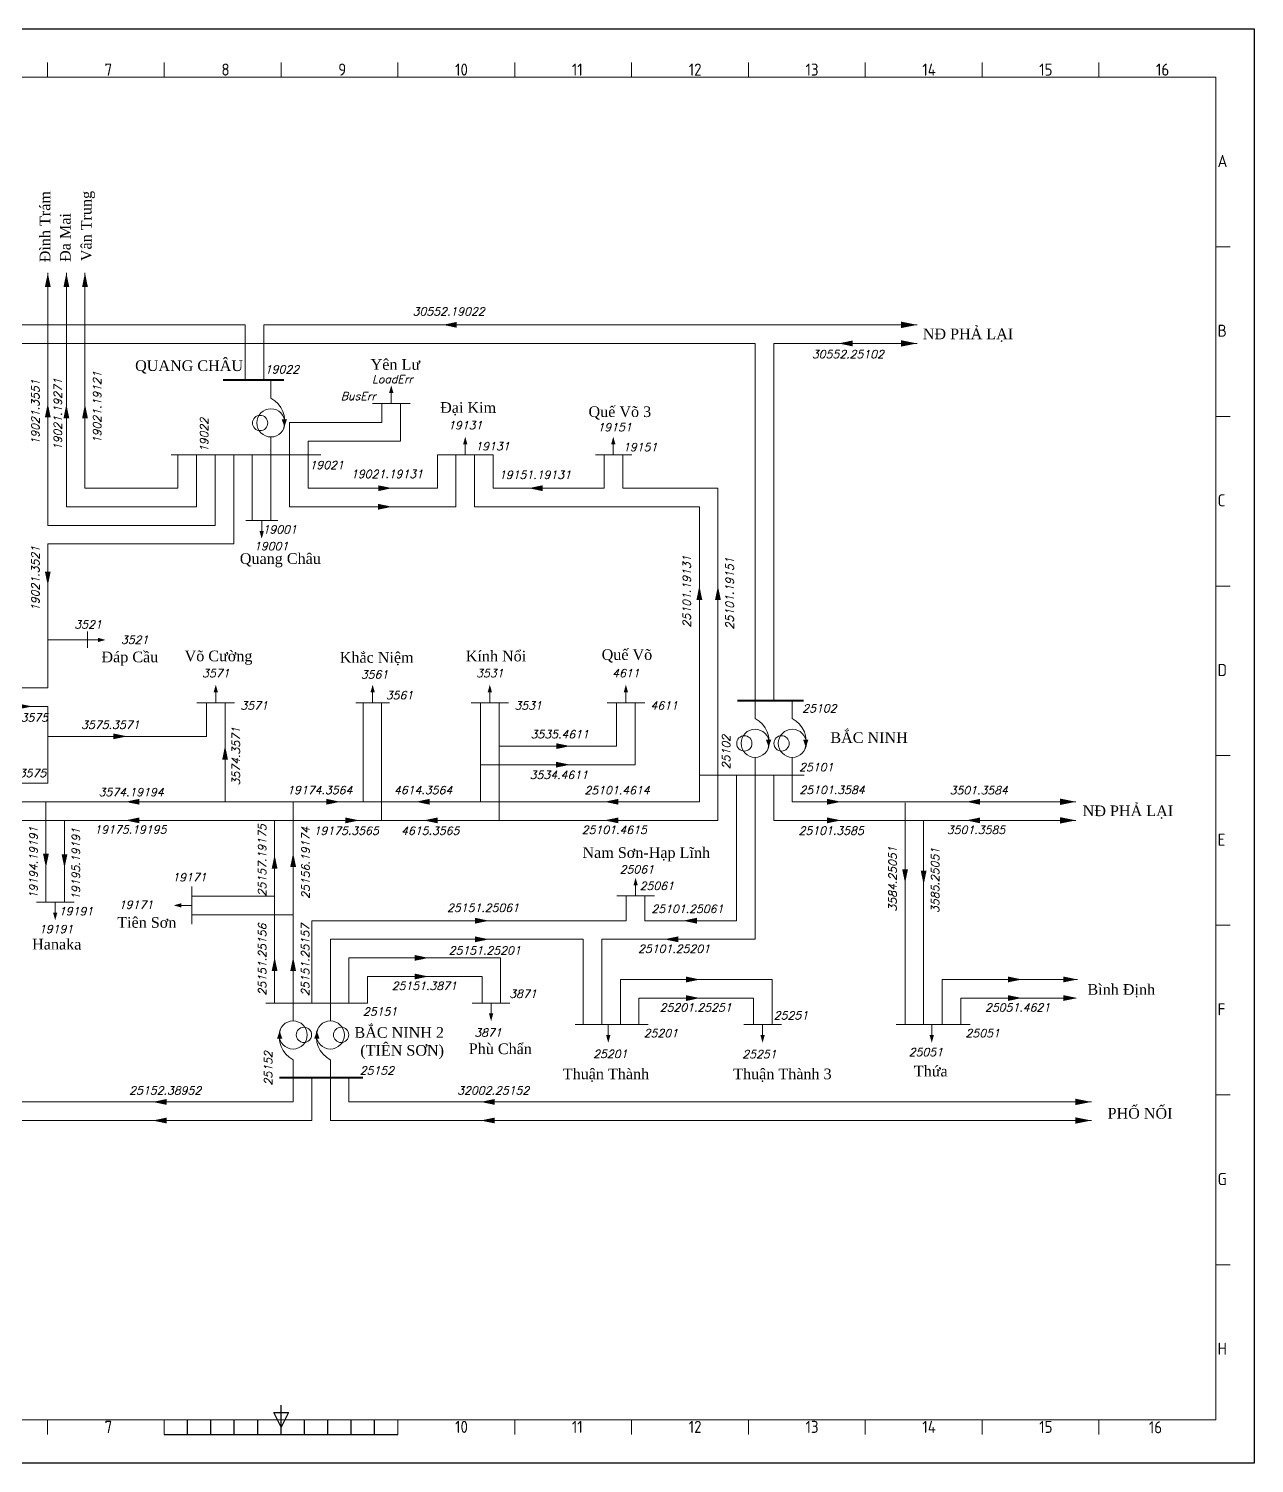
# Model space of a CAD drawing. Header units: millimetres. Extents: x 2783 to 4464, y -473 to 65.
# Drawn here: x 3196 to 3656, y -473 to 65 of the extents above; entities that cross this region are included whole.
import ezdxf
from ezdxf.enums import TextEntityAlignment as Align

# ---------------------------------------------------------------- set-up
doc = ezdxf.new("R2010")
doc.units = ezdxf.units.MM
doc.header["$LTSCALE"] = 6
doc.layers.get('0').update_dxf_attribs({"lineweight": 15})
for name, color, linetype, lineweight in [('00-01-VOLTAGE-TEXT', 6, 'Continuous', 13), ('00-03-PARAMS-TEXT', 2, 'Continuous', 9), ('01-00-110-BUS', 1, 'Continuous', 20), ('01-01-110-BRANCHES-LINE-EXIST', 5, 'Continuous', 9), ('02-00-220-BUS', 1, 'Continuous', 40), ('02-01-220-BRANCH-LINE-EXIST', 3, 'Continuous', 15), ('10-03-DIRECT', 2, 'Continuous', 13)]:
    doc.layers.add(name, color=color, linetype=linetype, lineweight=lineweight)
doc.layers.add('00-02-NAME-TEXT', color=4, linetype='Continuous')
doc.layers.add('KHUNG', color=7, linetype='Continuous')
doc.styles.add('ISO Proportional', font='isocp.shx')
doc.styles.add('NAME', font='times.ttf', dxfattribs={"height": 2})
doc.styles.add('simptext', font='simplex.shx', dxfattribs={"height": 1})

# ---------------------------------------------------------------- blocks, each defined once
blk = doc.blocks.new('load')
blk.add_line((0, 0), (0, -1.96))
blk.add_lwpolyline([(0, -3.4, 0, 0.81, 0), (0, -1.96, 0.81, 0.81, 0)], format="xyseb")
blk = doc.blocks.new('mba tn')
at = {"ltscale": 4}
for p, q in [((0, 0), (0, -2.85)), ((0, -9.04), (0, -11.88))]:
    blk.add_line(p, q, dxfattribs=at)
blk.add_lwpolyline([(-2.15, -7.41, 0, 0.864, 0), (-2.15, -6.19, 0.864, 0.864, 0)], format="xyseb", dxfattribs=at)
for centre, radius in [((0, -6.79), 2.24), ((1.72, -6.8), 1.22)]:
    blk.add_circle(centre, radius, dxfattribs=at)
blk.add_arc((1.87, -6.48), 4.09, 117.2792, 198.5602, dxfattribs=at)
blk = doc.blocks.new('huong di')
at = {"ltscale": 5}
blk.add_line((0, 0), (2, 0), dxfattribs=at)
blk.add_lwpolyline([(2, 0, 0, 0.8, 0), (0, 0, 0.945, 0.945, 0)], format="xyseb")
blk = doc.blocks.new('mui ten')
at = {"layer": '10-03-DIRECT', "color": 6}
blk.add_lwpolyline([(-1.3, 0, 0, 1.08, 0), (1.3, 0, 1.08, 1.08, 0)], format="xyseb", dxfattribs=at)
blk = doc.blocks.new('khung tv2')
at = {"linetype": 'Continuous', "ltscale": 1.6}
for points in [[(3094.87, -139.66), (3094.87, -137.54)], [(3111.97, -139.66), (3111.97, -137.54)], [(3129.07, -139.66), (3129.07, -137.54)], [(3146.18, -139.66), (3146.18, -137.54)], [(3163.28, -139.66), (3163.28, -137.54)], [(3180.39, -139.66), (3180.39, -137.54)], [(3197.49, -139.66), (3197.49, -137.54)], [(3214.59, -139.66), (3214.59, -137.54)], [(3231.7, -139.66), (3231.7, -137.54)], [(3248.8, -139.66), (3248.8, -137.54)], [(3265.91, -139.66), (3265.91, -137.54)], [(3283.01, -139.66), (3283.01, -137.54)], [(3300.11, -139.66), (3300.11, -137.54)], [(3317.22, -139.66), (3317.22, -137.54)], [(3334.32, -139.66), (3334.32, -137.54)], [(3075.64, -164.5), (3077.76, -164.5)], [(3351.43, -164.5), (3353.55, -164.5)], [(3075.64, -189.34), (3077.76, -189.34)], [(3351.43, -189.34), (3353.55, -189.34)], [(3075.64, -214.18), (3077.76, -214.18)], [(3351.43, -214.18), (3353.55, -214.18)], [(3075.64, -239.01), (3077.76, -239.01)], [(3351.43, -239.01), (3353.55, -239.01)], [(3075.64, -263.5), (3077.76, -263.5)], [(3351.43, -263.85), (3353.55, -263.85)], [(3075.64, -289.4), (3077.76, -289.4)], [(3351.43, -288.69), (3353.55, -288.69)], [(3075.64, -313.88), (3077.76, -313.88)], [(3351.43, -313.53), (3353.55, -313.53)], [(3094.87, -338.37), (3094.87, -336.25)], [(3111.97, -338.37), (3111.97, -336.25)], [(3129.07, -338.37), (3129.07, -336.25)], [(3146.18, -338.37), (3146.18, -336.25)], [(3163.28, -338.37), (3163.28, -336.25)], [(3180.39, -338.37), (3180.39, -336.25)], [(3197.49, -338.37), (3197.49, -336.25)], [(3231.7, -338.37), (3231.7, -336.25)], [(3248.8, -338.37), (3248.8, -336.25)], [(3265.91, -338.37), (3265.91, -336.25)], [(3283.01, -338.37), (3283.01, -336.25)], [(3300.11, -338.37), (3300.11, -336.25)], [(3317.22, -338.37), (3317.22, -336.25)], [(3334.32, -338.37), (3334.32, -336.25)]]:
    blk.add_lwpolyline(points, dxfattribs=at)
blk.add_lwpolyline([(3077.76, -139.66), (3351.43, -139.66), (3351.43, -336.25), (3077.76, -336.25)], close=True, dxfattribs=at)
at = {"layer": 'DEFPOINTS', "linetype": 'Continuous', "ltscale": 1.6}
blk.add_lwpolyline([(3060.08, -132.59), (3357.08, -132.59), (3357.08, -342.61), (3060.08, -342.61)], close=True, dxfattribs=at)
at = {"layer": 'KHUNG'}
for p, q in [((3213.53, -335.18), (3215.66, -335.18)), ((3214.59, -337.31), (3213.53, -335.18)), ((3214.59, -336.25), (3214.59, -334.12)), ((3215.66, -335.18), (3214.59, -337.31))]:
    blk.add_line(p, q, dxfattribs=at)
at = {"layer": 'KHUNG', "ltscale": 1.6}
blk.add_line((3197.49, -338.37), (3231.7, -338.37), dxfattribs=at)
for points in [[(3200.91, -338.37), (3200.91, -336.25)], [(3204.33, -338.37), (3204.33, -336.25)], [(3207.75, -338.37), (3207.75, -336.25)], [(3211.17, -338.37), (3211.17, -336.25)], [(3214.59, -338.37), (3214.59, -336.25)], [(3218.02, -338.37), (3218.02, -336.25)], [(3221.44, -338.37), (3221.44, -336.25)], [(3224.86, -338.37), (3224.86, -336.25)], [(3228.28, -338.37), (3228.28, -336.25)]]:
    blk.add_lwpolyline(points, dxfattribs=at)
at = {"linetype": 'Continuous', "ltscale": 1.6, "style": 'ISO Proportional'}
for s, height, p in [('1', 1.77, (3086.13, -139.46)), ('2', 1.77, (3103.24, -139.46)), ('3', 1.77, (3120.34, -139.46)), ('4', 1.77, (3137.44, -139.46)), ('5', 1.77, (3154.55, -139.46)), ('6', 1.77, (3171.65, -139.46)), ('7', 1.77, (3188.76, -139.46)), ('8', 1.77, (3205.86, -139.46)), ('9', 1.77, (3222.96, -139.46)), ('10', 1.768, (3240.07, -139.46)), ('11', 1.768, (3257.17, -139.46)), ('12', 1.768, (3274.28, -139.46)), ('13', 1.768, (3291.38, -139.46)), ('14', 1.768, (3308.48, -139.46)), ('15', 1.768, (3325.59, -139.46)), ('16', 1.768, (3342.69, -139.46)), ('A', 1.77, (3075.93, -152.85)), ('A', 1.77, (3351.71, -152.85)), ('B', 1.77, (3075.93, -177.69)), ('B', 1.77, (3351.71, -177.69)), ('C', 1.77, (3075.93, -202.52)), ('C', 1.77, (3351.71, -202.52)), ('D', 1.77, (3075.93, -227.36)), ('D', 1.77, (3351.71, -227.36)), ('E', 1.77, (3075.93, -252.2)), ('E', 1.77, (3351.71, -252.2)), ('F', 1.77, (3075.93, -277.16)), ('F', 1.77, (3351.71, -277.04)), ('G', 1.77, (3075.93, -301.64)), ('G', 1.77, (3351.71, -301.88)), ('H', 1.77, (3075.93, -326.13)), ('H', 1.77, (3351.71, -326.72)), ('1', 1.77, (3086.13, -338.16)), ('2', 1.77, (3103.24, -338.16)), ('3', 1.77, (3120.34, -338.16)), ('4', 1.77, (3137.44, -338.16)), ('5', 1.77, (3154.55, -338.16)), ('6', 1.77, (3171.65, -338.16)), ('7', 1.77, (3188.76, -338.16)), ('10', 1.768, (3240.07, -338.16)), ('11', 1.768, (3257.17, -338.16)), ('12', 1.768, (3274.28, -338.16)), ('13', 1.768, (3291.38, -338.16)), ('14', 1.768, (3308.48, -338.16)), ('15', 1.768, (3325.59, -338.16)), ('16', 1.768, (3341.64, -338.22))]:
    blk.add_text(s, height=height, dxfattribs=at).set_placement(p)

msp = doc.modelspace()

# ---------------------------------------------------------------- linework, layer by layer
at = {"layer": '01-00-110-BUS', "ltscale": 4}
for p, q in [((3325.21, -75.82), (3339.32, -75.82)), ((3305.83, -95.09), (3249.82, -95.1)), ((3349.55, -95.09), (3370.45, -95.09)), ((3408.82, -95.09), (3422.41, -95.09)), ((3277.81, -119.74), (3289.75, -119.74)), ((3218.35, -161.34), (3218.35, -167.41)), ((3259.43, -188.03), (3273.53, -188.03)), ((3319.01, -188.03), (3331.57, -188.03)), ((3362.16, -188.03), (3376.26, -188.03)), ((3413.16, -188.03), (3427.26, -188.03)), ((3487.09, -215.18), (3447.75, -215.19)), ((3257.52, -271), (3257.52, -256.89)), ((3213.34, -262.73), (3199.24, -262.73)), ((3416.81, -260.39), (3430.91, -260.39)), ((3285.23, -300.55), (3323.37, -300.55)), ((3376.74, -300.55), (3362.64, -300.55)), ((3401.25, -308.65), (3428.61, -308.65)), ((3478.5, -308.65), (3464.39, -308.65)), ((3521.49, -308.65), (3549.26, -308.65))]:
    msp.add_line(p, q, dxfattribs=at)
at = {"layer": '01-01-110-BRANCHES-LINE-EXIST', "ltscale": 4}
for p, q in [((3203.51, -26.9), (3203.51, -121.51)), ((3210.48, -26.9), (3210.48, -114.54)), ((3217.45, -26.9), (3217.45, -107.58)), ((3328.78, -75.82), (3328.78, -82.97)), ((3335.75, -75.82), (3335.75, -89.94)), ((3294.11, -95.09), (3294.11, -82.97)), ((3294.11, -82.97), (3328.78, -82.97)), ((3301.07, -89.94), (3301.07, -95.09)), ((3301.07, -89.94), (3335.75, -89.94)), ((3252.3, -95.1), (3252.3, -107.58)), ((3259.27, -95.1), (3259.27, -114.55)), ((3266.23, -95.1), (3266.23, -121.51)), ((3273.2, -95.1), (3273.2, -128.48)), ((3280.17, -95.1), (3280.17, -119.74)), ((3287.14, -95.1), (3287.14, -119.74)), ((3294.11, -95.1), (3294.11, -114.55)), ((3301.07, -107.58), (3301.07, -95.09)), ((3349.55, -95.09), (3349.55, -107.58)), ((3356.51, -95.09), (3356.51, -114.55)), ((3363.48, -95.09), (3363.48, -114.55)), ((3370.45, -95.09), (3370.45, -107.58)), ((3412.05, -95.1), (3412.05, -107.58)), ((3419.02, -95.1), (3419.02, -107.58)), ((3217.45, -107.58), (3252.3, -107.58)), ((3301.07, -107.58), (3349.55, -107.58)), ((3370.45, -107.58), (3412.05, -107.58)), ((3419.02, -107.58), (3454.73, -107.58)), ((3454.72, -215.19), (3454.73, -107.58)), ((3259.27, -114.55), (3210.48, -114.54)), ((3294.11, -114.55), (3356.51, -114.55)), ((3363.48, -114.55), (3412.05, -114.55)), ((3412.05, -114.55), (3447.76, -114.55)), ((3447.75, -215.19), (3447.76, -114.55)), ((3266.23, -121.51), (3203.51, -121.51)), ((3210.48, -121.51), (3203.51, -121.51)), ((3273.2, -128.48), (3203.51, -128.48)), ((3203.51, -128.48), (3203.51, -182.41)), ((3218.35, -164.46), (3203.51, -164.46)), ((3203.51, -182.41), (3096.04, -182.41)), ((3263, -188.03), (3263, -200.6)), ((3269.97, -188.03), (3269.97, -225.12)), ((3321.67, -188.03), (3321.67, -225.12)), ((3328.64, -188.03), (3328.64, -232.1)), ((3365.73, -188.03), (3365.73, -225.12)), ((3372.69, -188.03), (3372.69, -232.1)), ((3416.73, -188.03), (3416.73, -204.26)), ((3423.69, -188.03), (3423.69, -211.23)), ((3203.51, -189.38), (3096.04, -189.38)), ((3203.51, -189.38), (3203.51, -218.16)), ((3263, -200.6), (3203.51, -200.6)), ((3372.69, -204.26), (3416.73, -204.26)), ((3365.73, -211.23), (3423.69, -211.23)), ((3203.51, -218.16), (3177.57, -218.16)), ((3447.75, -215.19), (3447.76, -225.12)), ((3454.72, -215.19), (3454.72, -232.09)), ((3461.69, -215.19), (3461.69, -269.7)), ((3468.66, -215.19), (3468.66, -276.68)), ((3475.63, -215.19), (3475.63, -232.09)), ((3482.59, -215.19), (3482.6, -225.12)), ((3447.76, -225.12), (3029.35, -225.12)), ((3202.81, -262.73), (3202.81, -225.12)), ((3295.49, -300.55), (3295.49, -225.12)), ((3482.6, -225.12), (3588.94, -225.12)), ((3524.88, -225.48), (3524.88, -275.53)), ((3454.72, -232.1), (3029.35, -232.09)), ((3209.77, -262.73), (3209.77, -232.09)), ((3288.53, -300.55), (3288.53, -232.1)), ((3475.63, -232.09), (3588.94, -232.09)), ((3531.84, -232.45), (3531.84, -275.32)), ((3257.52, -260.48), (3288.53, -260.47)), ((3420.37, -260.39), (3420.37, -269.71)), ((3427.34, -260.39), (3427.34, -269.71)), ((3257.52, -267.44), (3295.49, -267.44)), ((3302.46, -300.55), (3302.46, -269.71)), ((3302.46, -269.71), (3420.37, -269.71)), ((3427.34, -269.71), (3461.69, -269.7)), ((3309.43, -300.55), (3309.43, -276.68)), ((3309.43, -276.68), (3404.22, -276.68)), ((3404.22, -276.67), (3404.22, -308.65)), ((3411.19, -276.67), (3411.19, -308.65)), ((3411.19, -276.68), (3468.66, -276.68)), ((3524.88, -275.53), (3524.88, -308.65)), ((3531.84, -275.32), (3531.84, -308.65)), ((3316.4, -300.55), (3316.4, -283.64)), ((3316.4, -283.64), (3373.25, -283.64)), ((3373.25, -300.55), (3373.25, -283.64)), ((3323.37, -290.61), (3366.29, -290.6)), ((3323.37, -300.55), (3323.37, -290.61)), ((3366.29, -300.55), (3366.29, -290.6)), ((3418.16, -308.65), (3418.16, -291.74)), ((3418.16, -291.74), (3475.01, -291.74)), ((3475.01, -308.65), (3475.01, -291.74)), ((3538.81, -291.72), (3589.48, -291.72)), ((3538.81, -308.65), (3538.81, -291.74)), ((3425.12, -298.71), (3468.04, -298.7)), ((3425.12, -308.65), (3425.12, -298.71)), ((3468.04, -308.65), (3468.04, -298.7)), ((3545.78, -298.69), (3588.7, -298.68)), ((3545.78, -308.65), (3545.78, -298.71))]:
    msp.add_line(p, q, dxfattribs=at)
at = {"layer": '02-00-220-BUS', "ltscale": 4}
for p, q in [((3292.01, -67.15), (3269.25, -67.15)), ((3486.77, -187.24), (3462.11, -187.24)), ((3290.4, -328.5), (3321.58, -328.5))]:
    msp.add_line(p, q, dxfattribs=at)
at = {"layer": '02-01-220-BRANCH-LINE-EXIST', "ltscale": 4}
for p, q in [((3277.5, -46.35), (2988.9, -46.35)), ((3277.5, -67.15), (3277.5, -46.35)), ((3523.38, -46.35), (3284.47, -46.35)), ((3284.47, -67.15), (3284.47, -46.35)), ((3468.66, -53.32), (2995.87, -53.32)), ((3468.66, -187.24), (3468.66, -53.32)), ((3475.63, -187.24), (3475.63, -53.32)), ((3523.38, -53.32), (3475.63, -53.32)), ((3295.49, -328.5), (3295.49, -337.63)), ((3302.46, -328.5), (3302.46, -344.6)), ((3309.43, -328.5), (3309.43, -344.58)), ((3316.39, -328.5), (3316.4, -337.61)), ((3295.49, -337.63), (3147.52, -337.63)), ((3316.4, -337.61), (3588.71, -337.62)), ((3302.46, -344.6), (3154.49, -344.6)), ((3309.43, -344.58), (3589.37, -344.59))]:
    msp.add_line(p, q, dxfattribs=at)

# ---------------------------------------------------------------- block references
at = {"xscale": 2.56038823968629, "yscale": 2.56038823968629, "zscale": 2.56038823968629}
msp.add_blockref('khung tv2', (-4939.65, 404.13), dxfattribs=at)
at = {"layer": '00-01-VOLTAGE-TEXT'}
for p, xscale, yscale, zscale, rotation in [((3203.51, -29.52), 2.006777203199817, 2.006777203199817, 2.006777203199817, 270.0000013664933), ((3210.48, -29.52), 2.006777203199817, 2.006777203199817, 2.006777203199817, 270.0000013664933), ((3217.45, -29.52), 2.006777203199817, 2.006777203199817, 2.006777203199817, 270.0000013664933), ((3354.21, -46.35), 2.006777203199817, 2.006777203199817, 2.006777203199817, 6.832466445e-07), ((3502.56, -53.32), 2.006777203199817, 2.006777203199817, 2.006777203199817, 6.832466445e-07), ((3203.51, -78.42), 2.006777203199817, 2.006777203199817, 2.006777203199817, 270.0000013664933), ((3210.48, -78.74), 2.006777203199817, 2.006777203199817, 2.006777203199817, 270.0000013664933), ((3217.45, -78.74), 2.006777203199817, 2.006777203199817, 2.006777203199817, 270.0000013664933), ((3329.98, -107.58), 2.006777203199641, 2.006777203199641, 2.006777203199641, 180.0116498951307), ((3386.37, -107.58), 2.006777203200219, 2.006777203200219, 2.006777203200219, 0.0067751830639352), ((3329.94, -114.54), 2.006777203199641, 2.006777203199641, 2.006777203199641, 180.0116498951307), ((3203.51, -141.45), 2.006777203199817, 2.006777203199817, 2.006777203199817, 90.00000136649328), ((3447.76, -146.82), 2.006777203199817, 2.006777203199817, 2.006777203199817, 270.0000013664933), ((3454.72, -146.82), 2.006777203199817, 2.006777203199817, 2.006777203199817, 270.0000013664933), ((3195.01, -189.38), 2.006777203199817, 2.006777203199817, 2.006777203199817, 180.0000006832466), ((3230.64, -200.6), 2.006777203199817, 2.006777203199817, 2.006777203199817, 180.0000006832466), ((3269.97, -206.7), 2.006777203199817, 2.006777203199817, 2.006777203199817, 270.0000013664933), ((3396.71, -204.26), 2.006777203199817, 2.006777203199817, 2.006777203199817, 180.0000006832466), ((3396.67, -211.22), 2.006777203199817, 2.006777203199817, 2.006777203199817, 180.0000006832466), ((3235.21, -225.12), 2.006777203199817, 2.006777203199817, 2.006777203199817, 6.832466445e-07), ((3310.53, -225.12), 2.006777203199817, 2.006777203199817, 2.006777203199817, 180.0000013664933), ((3344.05, -225.12), 2.006777203199817, 2.006777203199817, 2.006777203199817, 6.832466445e-07), ((3414.82, -225.12), 2.006777203199817, 2.006777203199817, 2.006777203199817, 6.832466445e-07), ((3498.27, -225.12), 2.00677720319973, 2.00677720319973, 2.00677720319973, 179.9733459950458), ((3550.41, -225.12), 2.006777203199817, 2.006777203199817, 2.006777203199817, 6.832466445e-07), ((3235.21, -232.09), 2.006777203199817, 2.006777203199817, 2.006777203199817, 6.832466445e-07), ((3317.65, -232.1), 2.006777203199653, 2.006777203199653, 2.006777203199653, 179.9997633600454), ((3347.05, -232.1), 2.006777203199817, 2.006777203199817, 2.006777203199817, 6.832466445e-07), ((3414.82, -232.09), 2.006777203199817, 2.006777203199817, 2.006777203199817, 6.832466445e-07), ((3498.27, -232.09), 2.00677720319973, 2.00677720319973, 2.00677720319973, 179.9733459950458), ((3550.41, -232.09), 2.006777203199817, 2.006777203199817, 2.006777203199817, 6.832466445e-07), ((3202.81, -247.23), 2.006777203199817, 2.006777203199817, 2.006777203199817, 90.00000136649328), ((3209.77, -247.41), 2.006777203199817, 2.006777203199817, 2.006777203199817, 90.00000136649328), ((3288.53, -247.59), 2.006777203199817, 2.006777203199817, 2.006777203199817, 270.0000013664933), ((3295.49, -246.91), 2.006777203199817, 2.006777203199817, 2.006777203199817, 270.0000013664933), ((3524.88, -253.02), 2.006777203199817, 2.006777203199817, 2.006777203199817, 90.00000136649328), ((3531.84, -253.56), 2.006777203199817, 2.006777203199817, 2.006777203199817, 90.00000136649328), ((3366.29, -269.71), 2.006777203199817, 2.006777203199817, 2.006777203199817, 180.0000006832466), ((3444.22, -269.7), 2.006777203199817, 2.006777203199817, 2.006777203199817, 6.832466445e-07), ((3366.25, -276.68), 2.006777203199817, 2.006777203199817, 2.006777203199817, 180.0000006832466), ((3437.22, -276.67), 2.006777203199817, 2.006777203199817, 2.006777203199817, 6.832466445e-07), ((3288.53, -285.92), 2.006777203199817, 2.006777203199817, 2.006777203199817, 270.0000013664933), ((3295.49, -285.92), 2.006777203199817, 2.006777203199817, 2.006777203199817, 270.0000013664933), ((3343.66, -283.64), 2.006777203199817, 2.006777203199817, 2.006777203199817, 180.0000006832466), ((3343.62, -290.61), 2.006777203199817, 2.006777203199817, 2.006777203199817, 180.0000006832466), ((3445.41, -291.74), 2.006777203199817, 2.006777203199817, 2.006777203199817, 180.0000006832466), ((3566.07, -291.72), 2.006777203199817, 2.006777203199817, 2.006777203199817, 180.0000006832466), ((3586.86, -291.72), 2.006777203199817, 2.006777203199817, 2.006777203199817, 180.0000006832466), ((3445.37, -298.71), 2.006777203199817, 2.006777203199817, 2.006777203199817, 180.0000006832466), ((3566.03, -298.69), 2.006777203199817, 2.006777203199817, 2.006777203199817, 180.0000006832466), ((3586.82, -298.69), 2.006777203199817, 2.006777203199817, 2.006777203199817, 180.0000006832466), ((3245.44, -337.63), 2.006777203199817, 2.006777203199817, 2.006777203199817, 6.832466445e-07), ((3368.4, -337.62), 2.006777203199817, 2.006777203199817, 2.006777203199817, 6.832466445e-07), ((3245.44, -344.6), 2.006777203199817, 2.006777203199817, 2.006777203199817, 6.832466445e-07), ((3368.4, -344.59), 2.006777203199817, 2.006777203199817, 2.006777203199817, 6.832466445e-07)]:
    msp.add_blockref('mui ten', p, dxfattribs=dict(at, xscale=xscale, yscale=yscale, zscale=zscale, rotation=rotation))
at = {"layer": '00-01-VOLTAGE-TEXT', "ltscale": 10}
for p, xscale, yscale, zscale, rotation in [((3332.26, -75.82), 2.000000000000006, 2.000000000000006, 2.000000000000006, 180.0000050089634), ((3360, -95.09), 2.000000000000006, 2.000000000000006, 2.000000000000006, 180.0000050089634), ((3415.49, -95.09), 2.000000000000006, 2.000000000000006, 2.000000000000006, 180.0000050089634), ((3218.35, -164.46), 2.000000000000006, 2.000000000000006, 2.000000000000006, 90.00000500896346), ((3266.48, -188.03), 2.000000000000006, 2.000000000000006, 2.000000000000006, 180.0000050089634), ((3325.29, -188.03), 2.000000000000006, 2.000000000000006, 2.000000000000006, 180.0000050089634), ((3369.21, -188.03), 2.000000000000006, 2.000000000000006, 2.000000000000006, 180.0000050089634), ((3420.21, -188.03), 2.000000000000006, 2.000000000000006, 2.000000000000006, 180.0000050089634), ((3423.86, -260.39), 2.000000000000006, 2.000000000000006, 2.000000000000006, 180.0000050089634), ((3206.29, -262.73), 2.000000000000006, 2.000000000000006, 2.000000000000006, 5.008963459e-06), ((3257.52, -263.95), 2.000000000000006, 2.000000000000006, 2.000000000000006, 270.0000050089634), ((3369.69, -300.55), 2.000000000000006, 2.000000000000006, 2.000000000000006, 5.008963459e-06), ((3413.61, -308.65), -2.000000000000005, 1.999999999999993, 2, 0.0016009944988937), ((3471.45, -308.65), 2.000000000000006, 2.000000000000006, 2.000000000000006, 5.008963459e-06), ((3534.88, -308.65), -1.999999999999988, 2, 2, 0.0016009944988937)]:
    msp.add_blockref('load', p, dxfattribs=dict(at, xscale=xscale, yscale=yscale, zscale=zscale, rotation=rotation))
at = {"layer": '00-01-VOLTAGE-TEXT', "ltscale": 10, "xscale": -2, "yscale": 2, "zscale": 2}
msp.add_blockref('load', (3283.69, -119.74), dxfattribs=at)
at = {"layer": '01-01-110-BRANCHES-LINE-EXIST', "ltscale": 4, "xscale": -3, "yscale": 3, "zscale": 3, "rotation": 180}
for p in [(3523.38, -46.36), (3523.38, -53.32), (3582.94, -225.12), (3582.94, -232.09), (3588.71, -337.62), (3588.71, -344.58)]:
    msp.add_blockref('huong di', p, dxfattribs=at)
at = {"layer": '02-01-220-BRANCH-LINE-EXIST', "ltscale": 4, "xscale": -2.351806640625002, "yscale": 2.351806640625, "zscale": 2.351691961288451}
for p, rotation in [((3287.14, -67.15), 2.5044869378e-06), ((3468.66, -187.24), 2.5044869378e-06), ((3482.6, -187.24), 2.5044869378e-06), ((3295.49, -328.5), 180.0000025044869), ((3309.43, -328.5), 180.0000025044869)]:
    msp.add_blockref('mba tn', p, dxfattribs=dict(at, rotation=rotation))

# ---------------------------------------------------------------- texts
at = {"layer": '00-01-VOLTAGE-TEXT', "style": 'simptext', "oblique": 15}
for s, p in [('19022', (3297.73, -61.53)), ('BusErr', (3326.48, -71.54)), ('19131', (3376.63, -90.38)), ('19151', (3431.99, -90.67)), ('19021', (3314.49, -97.39)), ('19001', (3296.88, -121.55)), ('3521', (3223.74, -157.17)), ('3571', (3286, -187.57)), ('3561', (3340.5, -183.72)), ('3531', (3388.73, -187.57)), ('4611', (3439.73, -187.57)), ('25102', (3499.2, -188.6)), ('25101', (3498.03, -210.66)), ('19171', (3263.04, -251.94)), ('25061', (3438.24, -255.17)), ('19191', (3220.52, -264.66)), ('3871', (3386.77, -295.57)), ('25151', (3334.5, -302.29)), ('25251', (3488.53, -303.67)), ('25201', (3439.74, -310.38)), ('25051', (3560.39, -310.38)), ('25152', (3333.32, -324.34))]:
    msp.add_text(s, height=3, dxfattribs=at).set_placement(p, align=Align.TOP_RIGHT)
msp.add_text('25051', height=3, rotation=0.0016, dxfattribs=at).set_placement((3539.11, -317.44), align=Align.TOP_RIGHT)
at = {"layer": '00-02-NAME-TEXT', "ltscale": 4, "style": 'NAME'}
for s, rotation, p in [('Đình Trám ', 90, (3204.45, -22.9)), ('Vân Trung', 90, (3219.91, -22.48)), ('Đa Mai', 90, (3212.06, -22.76)), ('QUANG CHÂU', 359.9586, (3236.25, -63.64)), ('Yên Lư', 0.0414, (3324.54, -63.19)), ('Đại Kim', 359.9586, (3350.59, -79.32)), ('Quế Võ 3', 359.9586, (3406.21, -80.89)), ('Quang Châu', 0.0414, (3275.5, -135.96)), ('Đáp Cầu', 359.9586, (3223.63, -172.82)), ('Võ Cường', 359.9586, (3254.79, -172.45)), ('Khắc Niệm', 359.9586, (3312.96, -172.99)), ('Kính Nổi', 359.9586, (3360.19, -172.48)), ('Quế Võ', 359.9586, (3411.13, -171.94)), ('Nam Sơn-Hạp Lĩnh', 359.9586, (3403.94, -246.15)), ('Tiên Sơn', 359.9586, (3229.54, -272.34)), ('Hanaka', 359.9586, (3197.64, -280.48)), ('Bình Định', 359.9586, (3593.25, -297.46)), ('Phù Chẩn', 359.9586, (3361.3, -319.69)), ('Thuận Thành', 359.9586, (3396.56, -329.1)), ('Thuận Thành 3', 359.9586, (3460.44, -329.1)), ('Thứa', 359.9586, (3528.16, -328.06))]:
    msp.add_text(s, height=4, rotation=rotation, dxfattribs=at).set_placement(p)
for s, p in [('NĐ PHẢ LẠI', (3565.4, -49.74)), ('BẮC NINH', (3525.9, -201.07)), ('NĐ PHẢ LẠI', (3625.35, -228.51)), ('BẮC NINH 2', (3352.03, -311.59)), ('(TIÊN SƠN)', (3352.03, -318.29)), ('PHỐ NỐI', (3625.12, -341.9))]:
    msp.add_text(s, height=4, dxfattribs=at).set_placement(p, align=Align.MIDDLE_RIGHT)
at = {"layer": '00-03-PARAMS-TEXT', "style": 'simptext', "oblique": 15}
for s, p in [('30552.19022', (3353.79, -41.33)), ('30552.25102', (3503.44, -57.37)), ('19021.19131', (3330.67, -102.26)), ('19151.19131', (3386.13, -102.55)), ('4631.3575', (3192.67, -193.59)), ('3575.3571', (3226.95, -196.27)), ('3535.4611', (3395.41, -199.83)), ('19161.3575', (3190.72, -214.35)), ('3534.4611', (3395.08, -215.08)), ('3574.19194', (3234.75, -221.49)), ('19174.3564', (3305.46, -220.71)), ('4614.3564', (3344.21, -220.71)), ('25101.4614', (3416.91, -220.83)), ('25101.3584', (3497.51, -220.7)), ('3501.3584', (3552.5, -220.83)), ('19175.19195', (3234.48, -235.54)), ('19175.3565', (3315.37, -235.96)), ('4615.3565', (3346.87, -235.96)), ('25101.4615', (3415.87, -235.64)), ('25101.3585', (3497.18, -235.95)), ('3501.3585', (3551.46, -235.65)), ('25151.25061', (3366.66, -264.83)), ('25101.25061', (3443.29, -265.28)), ('25151.25201', (3367.32, -280.85)), ('25101.25201', (3438.27, -280.23)), ('25151.3871', (3344.64, -294.13)), ('25201.25251', (3446.4, -302.23)), ('25051.4621', (3567.06, -302.21)), ('25152.38952', (3247.53, -333.33)), ('32002.25152', (3370.49, -333.32))]:
    msp.add_text(s, height=3, dxfattribs=at).set_placement(p, align=Align.MIDDLE_CENTER)
for s, rotation, p in [('19021.19121', 90, (3224.39, -77.27)), ('19021.3551', 90, (3201.24, -79.04)), ('19021.19271', 90, (3209.63, -79.89)), ('19021.3521', 90, (3201.24, -141.45)), ('25101.19131', 90, (3445.41, -146.29)), ('25101.19151', 90, (3461.52, -147.03)), ('3574.3571', 90, (3276.45, -208.09)), ('19194.19191', 90, (3200.54, -247.94)), ('19195.19191', 90, (3216.44, -248.45)), ('25157.19175', 90, (3286.23, -247.08)), ('25156.19174', 90, (3302.54, -248.05)), ('3584.25051', 90, (3522.61, -254.08)), ('3585.25051', 90, (3538.51, -254.6)), ('25151.25156', 90, (3286.33, -284.28)), ('25151.25157', 90, (3302.44, -284.45)), ('25201', 0.0016, (3414.39, -322.06))]:
    msp.add_text(s, height=3, rotation=rotation, dxfattribs=at).set_placement(p, align=Align.BOTTOM_CENTER)
for s, p in [('LoadErr', (3332.73, -69.09)), ('19131', (3360, -86.41)), ('19151', (3416, -87.12)), ('19001', (3287.26, -131.68)), ('3521', (3236.06, -166.79)), ('3571', (3266.48, -179.34)), ('3561', (3325.98, -179.83)), ('3531', (3369.21, -179.34)), ('4611', (3420.21, -179.34)), ('25061', (3424.32, -252.85)), ('19171', (3236.57, -266.09)), ('19191', (3206.62, -275.22)), ('3871', (3368.52, -314.06)), ('25251', (3470.28, -322.15))]:
    msp.add_text(s, height=3, dxfattribs=at).set_placement(p, align=Align.BOTTOM_CENTER)
for s, p in [('19022', (3262.11, -94.09)), ('25102', (3457.79, -212.94)), ('25152', (3286.15, -331.46))]:
    msp.add_text(s, height=3, rotation=90, dxfattribs=at).set_placement(p, align=Align.MIDDLE_LEFT)

doc.saveas('drawing.dxf')
